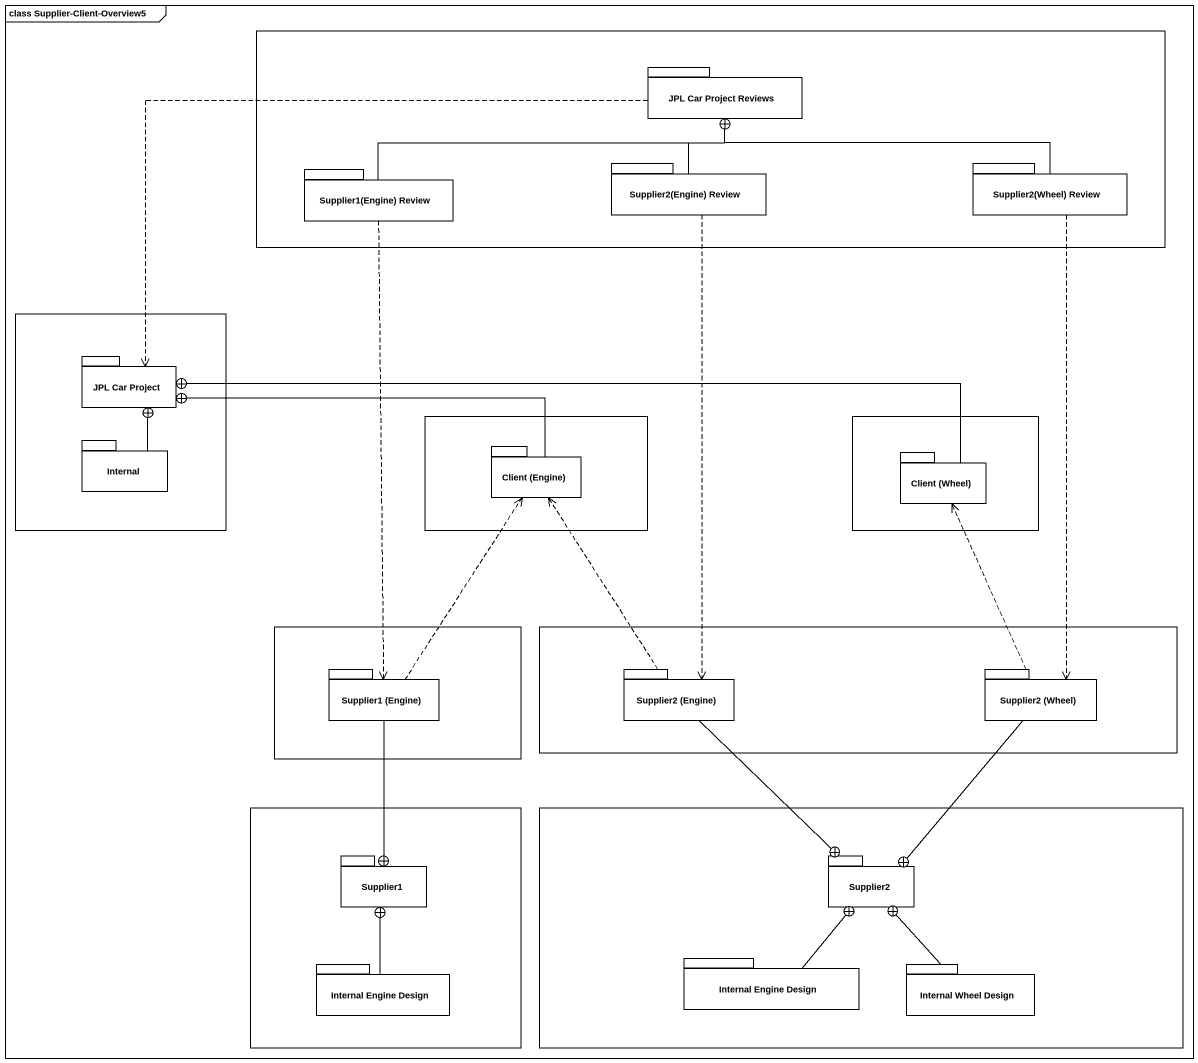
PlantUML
@startuml
mainframe class Supplier-Client-Overview5
rectangle " " as rectangle1 {
  package "JPL Car Project Reviews" as JPL_Car_Project_Reviews {
  }
  package "Supplier1(Engine) Review" as Supplier1_Engine_Review {
  }
  package "Supplier2(Engine) Review" as Supplier2_Engine_Review {
  }
  package "Supplier2(Wheel) Review" as Supplier2_Wheel_Review {
  }
}
rectangle " " as rectangle2 {
  package "JPL Car Project" as JPL_Car_Project {
  }
  package Internal {
  }
}
rectangle " " as rectangle3 {
  package "Client (Engine)" as Client_Engine {
  }
}
rectangle " " as rectangle4 {
  package "Client (Wheel)" as Client_Wheel {
  }
}
rectangle " " as rectangle5 {
  package "Supplier1 (Engine)" as Supplier1_Engine {
  }
}
rectangle " " as rectangle6 {
  package "Supplier2 (Engine)" as Supplier2_Engine {
  }
  package "Supplier2 (Wheel)" as Supplier2_Wheel {
  }
}
rectangle " " as rectangle7 {
  package Supplier1 {
  }
  package "Internal Engine Design" as Internal_Engine_Design {
  }
}
rectangle " " as rectangle8 {
  package Supplier2 {
  }
  package "Internal Engine Design" as Internal_Engine_Design_2 {
  }
  package "Internal Wheel Design" as Internal_Wheel_Design {
  }
}
JPL_Car_Project_Reviews .left.> JPL_Car_Project
Supplier1_Engine_Review -right-+ JPL_Car_Project_Reviews
Supplier1_Engine_Review ..> Supplier1_Engine
Supplier2_Engine_Review -up-+ JPL_Car_Project_Reviews
Supplier2_Engine_Review ..> Supplier2_Engine
Supplier2_Wheel_Review -left-+ JPL_Car_Project_Reviews
Supplier2_Wheel_Review ..> Supplier2_Wheel
Internal -up-+ JPL_Car_Project
Client_Engine -left-+ JPL_Car_Project
Client_Wheel -left-+ JPL_Car_Project
Supplier1_Engine .up.> Client_Engine
Supplier1_Engine --+ Supplier1
Supplier2_Engine .up.> Client_Engine
Supplier2_Engine --+ Supplier2
Supplier2_Wheel .up.> Client_Wheel
Supplier2_Wheel --+ Supplier2
Internal_Engine_Design -up-+ Supplier1
Internal_Engine_Design_2 -up-+ Supplier2
Internal_Wheel_Design -up-+ Supplier2
@enduml
